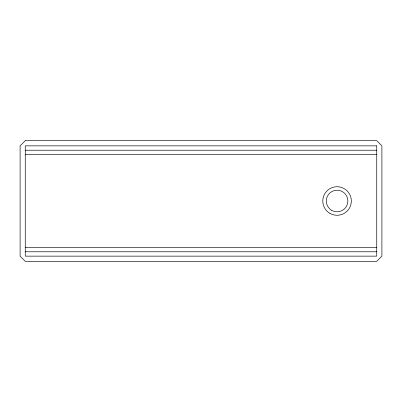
<?xml version="1.0" encoding="UTF-8"?>
<svg xmlns="http://www.w3.org/2000/svg" width="402" height="402" viewBox="0 0 402 402"><rect width="100%" height="100%" fill="white"/><g stroke="black" fill="none" stroke-linecap="round" stroke-linejoin="round"><path stroke-width="0.6" d="M25.256 150.222L376.744 150.222M25.256 154.584L376.744 154.584M25.256 247.416L376.744 247.416M25.256 251.778L376.744 251.778M25.256 140.7L20.1 145.856L20.1 256.144L25.256 261.3L376.744 261.3L381.9 256.144L381.9 145.856L376.744 140.7L25.256 140.7M376.744 145.856L25.256 145.856L25.256 256.144L376.744 256.144L376.744 145.856M331.685 210.341A10.789 10.789 0 0 0 347.871 201A10.789 10.789 0 0 0 331.685 191.659A10.789 10.789 0 0 0 331.685 210.341M329.921 213.367A14.281 14.281 0 0 0 351.343 201A14.281 14.281 0 0 0 329.921 188.633A14.281 14.281 0 0 0 329.921 213.367"/></g></svg>
